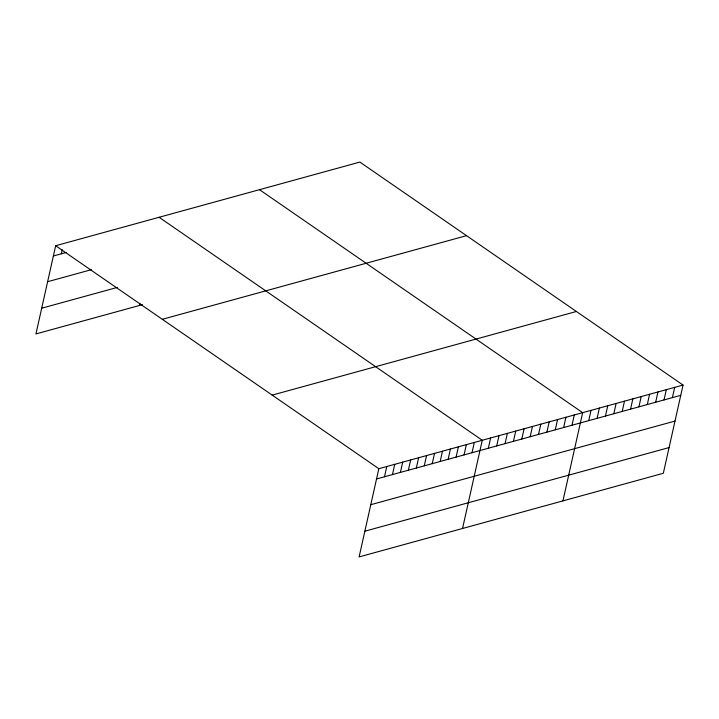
<?xml version="1.0" encoding="UTF-8"?>
<svg xmlns="http://www.w3.org/2000/svg" width="719" height="719" viewBox="0 0 719 719"><rect width="100%" height="100%" fill="white"/><g stroke="black" fill="none" stroke-linecap="round" stroke-linejoin="round"><path stroke-width="1.08" d="M683.05 385.069L378.832 468.698L359.114 556.919L663.331 473.282L683.05 385.069L359.886 162.081L55.669 245.718L35.95 333.931L142.524 304.631M61.331 253.798L62.247 249.691M139.387 305.494L139.863 303.355M384.494 476.787L386.786 466.514M392.448 474.603L394.74 464.33M400.402 472.41L402.703 462.137M408.356 470.226L410.657 459.953M416.319 468.042L418.611 457.769M424.273 465.849L426.565 455.576M432.227 463.665L434.528 453.392M440.19 461.472L442.482 451.199M448.144 459.288L450.436 449.016M456.098 457.104L458.398 446.832M464.052 454.911L466.352 444.639M472.015 452.727L474.306 442.455M462.542 528.483L482.26 440.262L159.106 217.282M488.336 448.243L490.628 437.97M496.703 445.942L498.995 435.669M505.071 443.641L507.362 433.368M513.429 441.34L515.73 431.067M521.796 439.039L524.097 428.767M530.164 436.739L532.464 426.466M538.531 434.438L540.823 424.165M546.898 432.137L549.19 421.864M555.266 429.836L557.558 419.563M563.633 427.535L565.925 417.263M571.991 425.235L574.292 414.962M562.941 500.882L582.66 412.67L259.496 189.681M588.726 420.642L591.027 410.369M597.094 418.341L599.385 408.068M605.461 416.04L607.753 405.768M613.828 413.74L616.12 403.467M622.196 411.439L624.487 401.166M630.554 409.138L632.855 398.865M638.921 406.837L641.222 396.564M647.289 404.536L649.59 394.264M655.656 402.236L657.948 391.963M664.023 399.935L666.315 389.662M672.391 397.634L674.683 387.361M53.377 255.991L66.301 252.432M47.625 281.713L91.385 269.679M41.702 308.208L117.287 287.429M162.314 319.299L466.532 235.661M272.186 395.117L576.404 311.48M376.531 478.971L680.758 395.342M370.779 504.702L675.006 421.064M364.857 531.197L669.083 447.56M55.669 245.718L378.832 468.698"/></g></svg>
